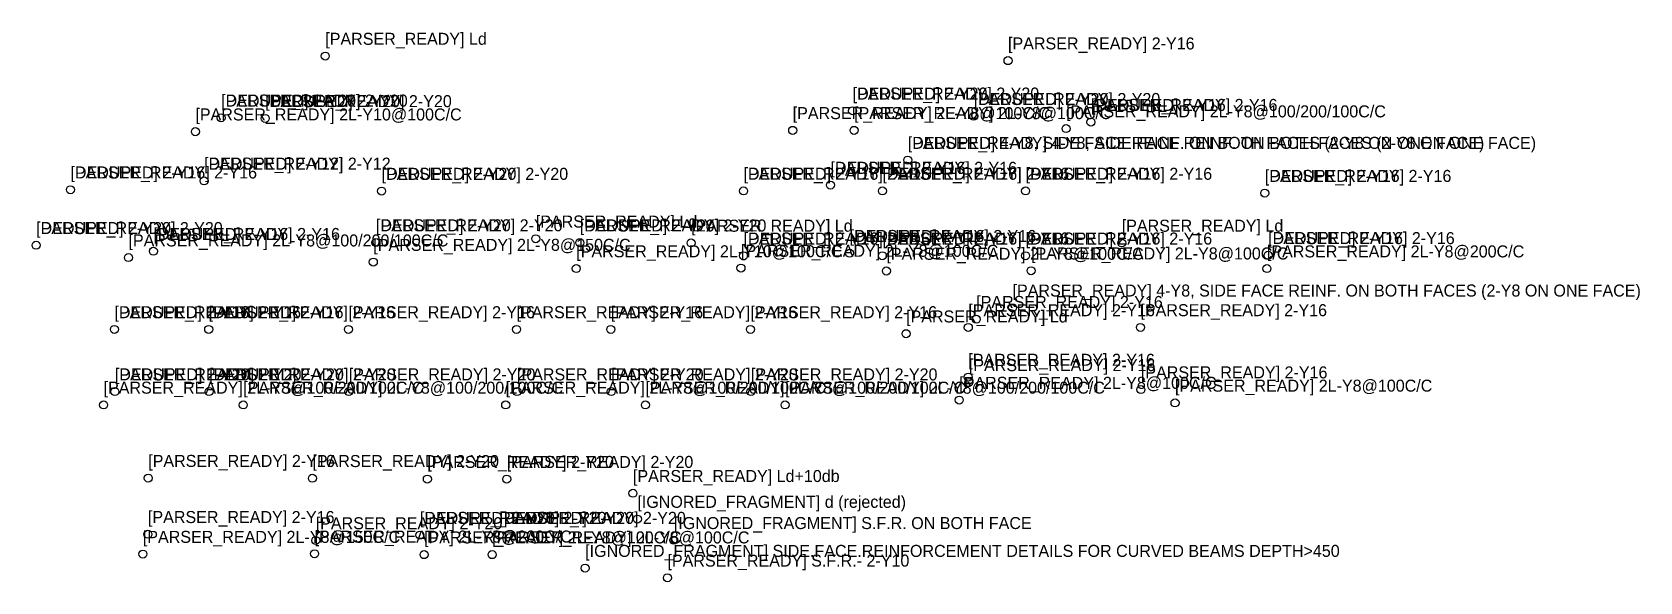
# Model space of a CAD drawing. Header units: metres. Extents: x 2868 to 43024, y 8908 to 22632.
import ezdxf

# ---------------------------------------------------------------- set-up
doc = ezdxf.new("R2010")
doc.units = ezdxf.units.M
doc.layers.add('DEBUG_ENGINEERING_FINAL', color=7, linetype='Continuous')

msp = doc.modelspace()

# ---------------------------------------------------------------- linework, layer by layer
at = {"layer": 'DEBUG_ENGINEERING_FINAL'}
for centre in [(10189.8, 22035.9), (27242.6, 21920.6), (7588.6, 20493.1), (7588.6, 20493.1), (7588.6, 20493.1), (7588.6, 20493.1), (8689.4, 20479.4), (8689.4, 20479.4), (8689.4, 20479.4), (23361.4, 20668.6), (23361.4, 20668.6), (23361.4, 20668.6), (23361.4, 20668.6), (26385.4, 20532.8), (26385.4, 20532.8), (26385.4, 20532.8), (29313.4, 20385.1), (29313.4, 20385.1), (29313.4, 20385.1), (6945.3, 20147.6), (21864.1, 20180.3), (23397.9, 20180.3), (28691.6, 20224.5), (24738.1, 19438), (24738.1, 19438), (24738.1, 19438), (7162.6, 18919.1), (7162.6, 18919.1), (7162.6, 18919.1), (7162.6, 18919.1), (22808.3, 18814.4), (22808.3, 18814.4), (3825.2, 18698.3), (3825.2, 18698.3), (3825.2, 18698.3), (11596.4, 18664.6), (11596.4, 18664.6), (20636.3, 18666.9), (20636.3, 18666.9), (24105.1, 18666.9), (24105.1, 18666.9), (27681.8, 18666.9), (27681.8, 18666.9), (33657, 18612.7), (33657, 18612.7), (2968, 17310.5), (2968, 17310.5), (2968, 17310.5), (2968, 17310.5), (11455.7, 17379.4), (11455.7, 17379.4), (11455.7, 17379.4), (15446.1, 17474), (16546.7, 17375.5), (16546.7, 17375.5), (16546.7, 17375.5), (19326.7, 17369.2), (30082.4, 17369.2), (5274.2, 17002.2), (5895.9, 17162.8), (5895.9, 17162.8), (5895.9, 17162.8), (5895.9, 17162.8), (11389.4, 16891.7), (20636.3, 17049.1), (20636.3, 17049.1), (23284.8, 17112.8), (23284.8, 17112.8), (23284.8, 17112.8), (24105.1, 17049.1), (24105.1, 17049.1), (27681.8, 17049.1), (27681.8, 17049.1), (33739.4, 17059.7), (33739.4, 17059.7), (16458.5, 16730.6), (20572.6, 16742.7), (24204, 16668.7), (27819.2, 16676.1), (33709.3, 16727.9), (27355.6, 15751.1), (4923.3, 15210.1), (4923.3, 15210.1), (7277.3, 15210.1), (7277.3, 15210.1), (7277.3, 15210.1), (10766.1, 15210.1), (14966.9, 15210.1), (17321, 15210.1), (20809.8, 15210.1), (26251.2, 15259.2), (26448.3, 15465), (30550.2, 15260.5), (24696.2, 15103.4), (26249.5, 14021.4), (4934.1, 13657.1), (4934.1, 13657.1), (7288.1, 13657.1), (7288.1, 13657.1), (7288.1, 13657.1), (10776.9, 13657.1), (14977.7, 13657.1), (17331.8, 13657.1), (20820.6, 13657.1), (26265, 13888.1), (30561, 13707.5), (4651.9, 13325.3), (8140.7, 13325.3), (14695.6, 13325.3), (18184.4, 13325.3), (21673.2, 13325.3), (26024.9, 13446), (31413.7, 13375.7), (5767.1, 11496.9), (9868.3, 11493.4), (12738.9, 11471.7), (14721.3, 11471.7), (17874.6, 11120), (17984.9, 10475.3), (5760.7, 10095.7), (9950.6, 9940.5), (12553, 10074.9), (12553, 10074.9), (12553, 10074.9), (14535.4, 10074.9), (14535.4, 10074.9), (18895.4, 9945.1), (5633, 9600.8), (9920.5, 9608.6), (12656.1, 9586.6), (14356.6, 9586.6), (16679.9, 9250.1), (18736.3, 9007.7)]:
    msp.add_circle(centre, 100, dxfattribs=at)

# ---------------------------------------------------------------- texts
for s, p in [('[PARSER_READY] Ld', (10189.8, 22315.9)), ('[PARSER_READY] 2-Y16', (27242.6, 22200.6)), ('[PARSER_READY] 2-Y20', (7588.6, 20773.1)), ('[DEDUPED] 2-Y20', (7588.6, 20773.1)), ('[DEDUPED] 2-Y20', (7588.6, 20773.1)), ('[DEDUPED] 2-Y20', (7588.6, 20773.1)), ('[PARSER_READY] 2-Y20', (8689.4, 20759.4)), ('[DEDUPED] 2-Y20', (8689.4, 20759.4)), ('[DEDUPED] 2-Y20', (8689.4, 20759.4)), ('[PARSER_READY] 2-Y20', (23361.4, 20948.6)), ('[DEDUPED] 2-Y20', (23361.4, 20948.6)), ('[DEDUPED] 2-Y20', (23361.4, 20948.6)), ('[DEDUPED] 2-Y20', (23361.4, 20948.6)), ('[PARSER_READY] 2-Y20', (26385.4, 20812.8)), ('[DEDUPED] 2-Y20', (26385.4, 20812.8)), ('[DEDUPED] 2-Y20', (26385.4, 20812.8)), ('[PARSER_READY] 2-Y16', (29313.4, 20665.1)), ('[DEDUPED] 2-Y16', (29313.4, 20665.1)), ('[DEDUPED] 2-Y16', (29313.4, 20665.1)), ('[PARSER_READY] 2L-Y10@100C/C', (6945.3, 20427.6)), ('[PARSER_READY] 2L-Y8@100C/C', (21864.1, 20460.3)), ('[PARSER_READY] 2L-Y8@100C/C', (23397.9, 20460.3)), ('[PARSER_READY] 2L-Y8@100/200/100C/C', (28691.6, 20504.5)), ('[PARSER_READY] 4-Y8, SIDE FACE REINF. ON BOTH FACES (2-Y8 ON ONE FACE)', (24738.1, 19718)), ('[DEDUPED] 4-Y8, SIDE FACE REINF. ON BOTH FACES (2-Y8 ON ONE FACE)', (24738.1, 19718)), ('[DEDUPED] 4-Y8, SIDE FACE REINF. ON BOTH FACES (2-Y8 ON ONE FACE)', (24738.1, 19718)), ('[PARSER_READY] 2-Y16', (3825.2, 18978.3)), ('[DEDUPED] 2-Y16', (3825.2, 18978.3)), ('[DEDUPED] 2-Y16', (3825.2, 18978.3)), ('[PARSER_READY] 2-Y12', (7162.6, 19199.1)), ('[DEDUPED] 2-Y12', (7162.6, 19199.1)), ('[DEDUPED] 2-Y12', (7162.6, 19199.1)), ('[DEDUPED] 2-Y12', (7162.6, 19199.1)), ('[PARSER_READY] 2-Y16', (22808.3, 19094.4)), ('[DEDUPED] 2-Y16', (22808.3, 19094.4)), ('[PARSER_READY] 2-Y20', (11596.4, 18944.6)), ('[DEDUPED] 2-Y20', (11596.4, 18944.6)), ('[PARSER_READY] 2-Y16', (20636.3, 18946.9)), ('[DEDUPED] 2-Y16', (20636.3, 18946.9)), ('[PARSER_READY] 2-Y16', (24105.1, 18946.9)), ('[DEDUPED] 2-Y16', (24105.1, 18946.9)), ('[PARSER_READY] 2-Y16', (27681.8, 18946.9)), ('[DEDUPED] 2-Y16', (27681.8, 18946.9)), ('[PARSER_READY] 2-Y16', (33657, 18892.7)), ('[DEDUPED] 2-Y16', (33657, 18892.7)), ('[PARSER_READY] 2-Y20', (2968, 17590.5)), ('[DEDUPED] 2-Y20', (2968, 17590.5)), ('[DEDUPED] 2-Y20', (2968, 17590.5)), ('[DEDUPED] 2-Y20', (2968, 17590.5)), ('[PARSER_READY] 2-Y16', (5895.9, 17442.8)), ('[DEDUPED] 2-Y16', (5895.9, 17442.8)), ('[DEDUPED] 2-Y16', (5895.9, 17442.8)), ('[DEDUPED] 2-Y16', (5895.9, 17442.8)), ('[PARSER_READY] 2-Y20', (11455.7, 17659.4)), ('[DEDUPED] 2-Y20', (11455.7, 17659.4)), ('[DEDUPED] 2-Y20', (11455.7, 17659.4)), ('[PARSER_READY] Ld', (15446.1, 17754)), ('[PARSER_READY] 2-Y20', (16546.7, 17655.5)), ('[DEDUPED] 2-Y20', (16546.7, 17655.5)), ('[DEDUPED] 2-Y20', (16546.7, 17655.5)), ('[PARSER_READY] Ld', (19326.7, 17649.2)), ('[PARSER_READY] 2-Y16', (23284.8, 17392.8)), ('[DEDUPED] 2-Y16', (23284.8, 17392.8)), ('[DEDUPED] 2-Y16', (23284.8, 17392.8)), ('[PARSER_READY] Ld', (30082.4, 17649.2)), ('[PARSER_READY] 2L-Y8@100/200/100C/C', (5274.2, 17282.2)), ('[PARSER_READY] 2L-Y8@150C/C', (11389.4, 17171.7)), ('[PARSER_READY] 2L-Y10@100C/C', (16458.5, 17010.6)), ('[PARSER_READY] 2L-Y8@100C/C', (20572.6, 17022.7)), ('[PARSER_READY] 2-Y16', (20636.3, 17329.1)), ('[DEDUPED] 2-Y16', (20636.3, 17329.1)), ('[PARSER_READY] 2-Y16', (24105.1, 17329.1)), ('[DEDUPED] 2-Y16', (24105.1, 17329.1)), ('[PARSER_READY] 2-Y16', (27681.8, 17329.1)), ('[DEDUPED] 2-Y16', (27681.8, 17329.1)), ('[PARSER_READY] 2L-Y8@100C/C', (27819.2, 16956.1)), ('[PARSER_READY] 2L-Y8@200C/C', (33709.3, 17007.9)), ('[PARSER_READY] 2-Y16', (33739.4, 17339.7)), ('[DEDUPED] 2-Y16', (33739.4, 17339.7)), ('[PARSER_READY] 2L-Y8@100C/C', (24204, 16948.7)), ('[PARSER_READY] 4-Y8, SIDE FACE REINF. ON BOTH FACES (2-Y8 ON ONE FACE)', (27355.6, 16031.1)), ('[PARSER_READY] 2-Y16', (4923.3, 15490.1)), ('[DEDUPED] 2-Y16', (4923.3, 15490.1)), ('[PARSER_READY] 2-Y16', (7277.3, 15490.1)), ('[DEDUPED] 2-Y16', (7277.3, 15490.1)), ('[DEDUPED] 2-Y16', (7277.3, 15490.1)), ('[PARSER_READY] 2-Y16', (10766.1, 15490.1)), ('[PARSER_READY] 2-Y16', (14966.9, 15490.1)), ('[PARSER_READY] 2-Y16', (17321, 15490.1)), ('[PARSER_READY] 2-Y16', (20809.8, 15490.1)), ('[PARSER_READY] Ld', (24696.2, 15383.4)), ('[PARSER_READY] 2-Y16', (26251.2, 15539.2)), ('[PARSER_READY] 2-Y16', (26448.3, 15745)), ('[PARSER_READY] 2-Y16', (30550.2, 15540.5)), ('[PARSER_READY] 2-Y16', (26249.5, 14301.4)), ('[PARSER_READY] 2-Y16', (26265, 14168.1)), ('[PARSER_READY] 2-Y20', (4934.1, 13937.1)), ('[DEDUPED] 2-Y20', (4934.1, 13937.1)), ('[PARSER_READY] 2-Y20', (7288.1, 13937.1)), ('[DEDUPED] 2-Y20', (7288.1, 13937.1)), ('[DEDUPED] 2-Y20', (7288.1, 13937.1)), ('[PARSER_READY] 2-Y20', (10776.9, 13937.1)), ('[PARSER_READY] 2-Y20', (14977.7, 13937.1)), ('[PARSER_READY] 2-Y20', (17331.8, 13937.1)), ('[PARSER_READY] 2-Y20', (20820.6, 13937.1)), ('[PARSER_READY] 2-Y16', (30561, 13987.5)), ('[PARSER_READY] 2L-Y8@100/200/100C/C', (4651.9, 13605.3)), ('[PARSER_READY] 2L-Y8@100/200/100C/C', (8140.7, 13605.3)), ('[PARSER_READY] 2L-Y8@100/200/100C/C', (14695.6, 13605.3)), ('[PARSER_READY] 2L-Y8@100/200/100C/C', (18184.4, 13605.3)), ('[PARSER_READY] 2L-Y8@100/200/100C/C', (21673.2, 13605.3)), ('[PARSER_READY] 2L-Y8@100C/C', (26024.9, 13726)), ('[PARSER_READY] 2L-Y8@100C/C', (31413.7, 13655.7)), ('[PARSER_READY] 2-Y16', (5767.1, 11776.9)), ('[PARSER_READY] 2-Y20', (9868.3, 11773.4)), ('[PARSER_READY] 2-Y20', (12738.9, 11751.7)), ('[PARSER_READY] 2-Y20', (14721.3, 11751.7)), ('[PARSER_READY] Ld+10db', (17874.6, 11400)), ('[IGNORED_FRAGMENT] d (rejected)', (17984.9, 10755.3)), ('[PARSER_READY] 2-Y16', (5760.7, 10375.7)), ('[PARSER_READY] 2-Y20', (9950.6, 10220.5)), ('[PARSER_READY] 2-Y20', (12553, 10354.9)), ('[DEDUPED] 2-Y20', (12553, 10354.9)), ('[DEDUPED] 2-Y20', (12553, 10354.9)), ('[PARSER_READY] 2-Y20', (14535.4, 10354.9)), ('[DEDUPED] 2-Y20', (14535.4, 10354.9)), ('[IGNORED_FRAGMENT] S.F.R. ON BOTH FACE', (18895.4, 10225.1)), ('[PARSER_READY] 2L-Y8@150C/C', (5633, 9880.8)), ('[PARSER_READY] 2L-Y8@200C/C', (9920.5, 9888.6)), ('[PARSER_READY] 2L-Y8@100C/C', (12656.1, 9866.6)), ('[PARSER_READY] 2L-Y8@100C/C', (14356.6, 9866.6)), ('[IGNORED_FRAGMENT] SIDE.FACE.REINFORCEMENT DETAILS FOR CURVED BEAMS DEPTH>450', (16679.9, 9530.1)), ('[PARSER_READY] S.F.R.- 2-Y10', (18736.3, 9287.7))]:
    msp.add_text(s, height=300, dxfattribs=at).set_placement(p)

doc.saveas('drawing.dxf')
